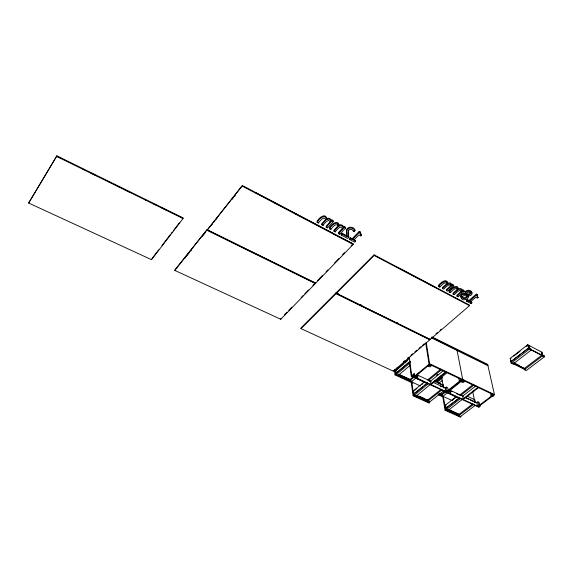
<?xml version="1.0" encoding="UTF-8"?>
<svg xmlns="http://www.w3.org/2000/svg" width="573" height="573" viewBox="0 0 573 573"><rect width="100%" height="100%" fill="white"/><g stroke="black" fill="none" stroke-linecap="round" stroke-linejoin="round"><path stroke-width="0.86" d="M314.505 282.51L207.061 229.673L174.923 269.79L174.837 270.435L280.784 319.276L280.784 318.638M275.978 203.744L275.706 203.179L295.167 213.421M274.954 203.2L275.241 202.935L255.329 192.449L255.601 192.807M346.472 232.187C345.168 226.836 352.732 225.411 354.938 229.637L355.016 230.525L353.899 231.693L352.008 229.608L349.63 229.494L348.413 230.733L348.076 232.595M207.268 229.966L242.408 185.545L353.083 243.804L353.133 244.442L315.623 283.234L207.268 229.966L242.408 185.545M174.837 270.435L207.061 229.673M183.066 218.549L183.159 217.919L56.834 155.799L28.65 203.035L151.508 259.676L183.066 218.549L56.62 156.415L56.834 155.799M470.454 292.38L469.975 293.383A1.762 1.21 -11.3 0 1 468.542 293.956L466.143 293.734M467.016 295.424C466.794 297.523 463.679 298.633 462.196 297.079M151.508 259.676L151.623 259.039M471.715 293.297L471.844 292.846A3.531 2.421 -11.2 0 0 471.429 291.514C469.273 288.785 463.335 290.74 465.319 294.522C459.947 293.097 459.546 300.868 465.018 299.672C466.751 299.529 469.158 297.896 468.105 295.94C469.638 296.033 471.651 295.446 472.045 293.741A3.538 2.421 -11.2 0 0 471.629 292.409C469.824 290.06 464.295 291.113 465.319 294.522M346.522 231.141C347.367 226.922 353.161 227.28 355.016 230.525M348.069 230.647L348.341 229.845M467.862 297.079L467.912 295.045M359.959 232.638L360.324 231.986L359.242 231.406L352.202 238.74L352.28 239.636L350.447 238.669L350.375 237.774L352.202 238.74M360.324 231.986L360.102 234.085L361.434 235.159L360.718 235.897L358.841 234.901L353.613 240.338L355.475 241.326L354.68 242.143L349.659 239.493L349.587 238.597L350.375 237.774M28.65 203.035L56.62 156.415M476.822 295.195L477.237 294.629L476.306 294.135L468.936 300.51L469.129 301.405L476.514 295.031L476.306 294.135M477.237 294.629L477.023 296.578L478.133 297.502L477.381 298.153L475.762 297.287L470.283 302.014L471.894 302.866L471.063 303.583L466.716 301.291L466.522 300.388L467.353 299.672L468.936 300.51M152.167 258.33L158.692 249.821M161.951 245.566L170.109 234.93M171.198 233.512L172.287 232.101M173.368 230.683L179.349 222.883M184.513 258.616L189.505 252.392M190.616 251.003L191.726 249.62M202.269 236.477L205.592 232.323M210.864 225.748L212.533 223.663M213.65 222.274L214.76 220.884M215.878 219.502L216.988 218.112M232.015 199.368L233.125 197.979M234.242 196.589L235.353 195.2M330.521 222.446C328.966 217.489 324.254 223.577 323.022 225.433L321.675 224.723L325.987 220.061C324.447 215.033 319.684 221.114 318.466 223.026L317.113 222.31C318.387 219.373 325.378 213.013 326.854 219.48C328.565 218.492 331.115 219.502 331.344 221.55L331.989 220.849L331.939 219.96L333.285 220.684L333.336 221.572L327.555 227.825L326.216 227.116L326.173 226.228L330.471 221.558L330.521 222.446L326.216 227.116M331.344 221.55L331.294 220.662L331.939 219.96M342.747 228.949C341.221 224.036 336.516 230.117 335.269 231.893L333.937 231.191L338.271 226.593C336.766 221.622 332.011 227.689 330.771 229.522L329.439 228.82C330.721 225.998 337.719 219.609 339.144 226.027C340.828 225.053 343.37 226.027 343.578 228.068L344.223 227.374L344.158 226.485L345.483 227.195L345.548 228.083L339.732 234.257L338.414 233.555L338.356 232.667L342.683 228.061L342.747 228.949L338.414 233.555M343.578 228.068L343.506 227.173L344.158 226.485M342.145 233.261L342.21 234.156L347.331 236.864L347.259 235.969L342.145 233.261L341.257 234.199L341.322 235.095L347.747 238.483L348.828 237.344L348.126 233.161M341.322 235.095L342.21 234.156M349.659 239.493L350.447 238.669M352.28 239.636L359.328 232.301L359.242 231.406M284.487 314.806L286.951 312.256M288.799 310.344L291.886 307.149M301.133 297.58L302.981 295.668M304.829 293.748L308.525 289.924M312.844 285.454L315.308 282.904L315.329 283.542L280.784 319.276M317.449 280.691L322.363 275.599M326.044 271.788L327.892 269.876M334.646 262.885L338.951 258.43M342.633 254.613L344.48 252.707M351.235 245.71L353.083 243.804M335.914 293.032L300.997 327.964L301.004 328.601L393.307 371.161L429.807 339.796L429.7 339.159L335.914 293.032L335.95 293.677L301.004 328.601M336.208 292.739L374.076 254.856L469.387 305.029L469.523 305.667L430.115 339.524L336.251 293.376L336.208 292.739L338.614 293.92M336.251 293.376L374.169 255.4M452.376 284.265L453.53 284.888L453.716 285.784L447.628 291.213L446.474 290.597L451.008 286.543C449.769 282.059 445.056 287.975 443.717 289.143L442.557 288.534L447.09 284.487C445.88 279.946 441.117 285.863 439.785 287.073L438.617 286.457C439.806 284.122 446.99 278.406 447.971 283.986L450.836 284L451.875 285.769L452.555 285.161L452.376 284.265L451.696 284.874L451.875 285.769M450.306 284.394L450.829 285.648L446.295 289.702L446.474 290.597M462.912 289.895L464.058 290.504L464.252 291.399L458.142 296.764L457.003 296.155L461.552 292.158C460.348 287.71 455.628 293.612 454.282 294.723L453.136 294.121L457.691 290.124C456.502 285.626 451.739 291.521 450.407 292.674L449.253 292.065C450.45 289.816 457.619 284.101 458.565 289.63L461.408 289.644L462.425 291.392L463.106 290.79L462.912 289.895L462.232 290.497L462.425 291.392M465.154 293.598C462.819 292.824 458.901 295.697 461.423 297.888M466.716 301.291L467.547 300.567L467.353 299.672M403.363 361.807L404.71 360.646M407.417 358.326L408.764 357.158M410.791 355.418L412.818 353.677M414.845 351.937L416.872 350.189M418.899 348.448L420.919 346.708M422.272 345.548L424.299 343.8M436.017 333.722L437.357 332.576M440.021 330.277L441.36 329.131M396.265 373.496L395.864 370.115L409.38 358.519M396.602 370.022L403.363 364.22M404.717 363.06L407.417 360.739M410.175 365.295L398.12 375.544L396.215 374.67L396.043 373.245L410.067 361.255M410.268 361.355L396.043 373.245M412.882 383.151L395.048 374.9L395.549 374.47L394.919 369.241M409.939 362.265L409.423 362.702L411.264 376.139L427.752 383.774L428.282 383.344M396.215 374.67L410.261 362.688M411.264 376.139L414.272 373.567L414.766 377.091L414.415 377.385L478.964 407.281L479.322 407.009L411.751 375.687L409.208 357.194M412.374 375.974L414.48 374.212M413.083 376.898L409.781 379.655L409.659 380.852L411.536 381.711L416.249 377.793M426.24 342.561L429.614 363.705L414.644 376.203L415.275 376.497M416.034 375.408L414.924 376.339L415.045 377.22L416.163 376.289L416.034 375.408L416.385 375.573M409.659 380.852L413.699 377.478M417.101 374.563L419.121 372.873M421.141 371.189L422.48 370.065M415.962 375.924L428.325 365.603M428.346 366.126L429.492 365.173L429.349 364.285L428.21 365.237L428.346 366.126L430.036 366.928L431.183 365.975L429.492 365.173M410.676 380.916L411.049 380.873M411.221 382.327L411.722 381.905L395.549 374.47M420.518 386.016L411.801 382.005L411.299 382.42L413.119 395.814L429.184 403.07L429.7 402.661L429.442 400.993M416.729 377.994L417.839 377.07L417.459 374.434M414.007 394.231L413.534 390.757L424.6 381.668M414.938 390.127L416.922 388.501M421.542 384.698L422.867 383.616M427.608 379.942L440.888 369.048M428.203 380.601L441.719 369.521M430.273 384.598L415.883 396.308L413.985 395.456L413.785 393.988L427.458 382.807M436.583 375.308L437.937 374.205M422.874 386.811L413.785 393.988M424.242 385.693L426.291 384.017M430.122 381.489L443.645 370.445M413.119 395.814L413.627 395.399L411.801 382.005M413.985 395.456L428.368 383.717M446.095 372.257L431.576 384.06L430.96 383.774L445.472 371.963M440.859 376.275L441.224 376.232M435.573 381.983L440.981 377.586M447.076 372.737L441.726 377.077L440.494 376.497M435.767 382.076L441.181 377.679M441.762 377.929L442.284 377.507M437.156 382.306L441.898 378.459M438.324 383.709L442.392 380.422M446.625 282.632L446.919 283.592L442.385 287.632L442.557 288.534M440.981 389.454L427.458 400.276L427.351 401.494L429.22 402.339L444.369 390.263M427.351 401.494L441.804 389.941M446.338 387.083L445.221 387.971L445.823 391.481L446.947 390.593L446.338 387.083L447.613 387.677L448.408 390.457L448.566 391.338L447.441 392.233L447.284 391.352M428.346 401.53L428.89 401.351M444.576 390.901L444.046 391.316L459.875 398.65L460.406 398.235M444.863 391.423L441.368 394.203L441.274 395.384L443.079 396.215L447.169 392.978M460.728 380.68L460.893 381.561L459.274 380.794L460.427 379.878L460.09 378.123M441.274 395.384L446.038 391.603M447.642 390.643L460.155 380.708M457.225 288.283L457.505 289.229L452.957 293.218L453.136 294.121M448.945 390.707L447.821 391.603L447.979 392.484L449.103 391.588L448.945 390.707L449.282 390.865M461.265 380.938L462.418 380.021L462.59 380.902L464.209 381.675L463.056 382.585L461.437 381.819L461.265 380.938L461.602 381.102M448.852 391.209L462.762 380.185M461.437 381.819L462.59 380.902M443.33 396.495L442.822 396.896L445.063 410.232L460.506 417.201L461.021 416.807L445.579 409.838L443.33 396.495L452.154 400.556M449.59 393.228L450.715 392.34L450.249 389.704M446.568 409.767L446.038 409.53L445.307 405.204L456.502 396.459M452.341 400.198L456.545 396.917M459.868 394.883L473.176 384.497M460.441 395.599L474.107 384.949M462.998 398.901L447.749 410.712L445.93 409.888L445.679 408.427L458.815 398.206M511.302 362.745L510.206 358.376L527.676 344.781L542.015 352.245L543.075 355.883M459.016 398.299L445.679 408.427M527.475 345.197L528.077 344.989L528.85 347.79M513.766 356.112L520.026 351.242M526.286 346.379L527.676 345.297M462.282 396.452L475.955 385.83M445.063 410.232L445.579 409.838M445.93 409.888L460.477 398.593M446.775 409.437L446.431 409.709L446.353 409.258M447.914 409.953L447.749 410.712M529.889 348.9L529.76 348.441L530.927 349.05L531.214 350.067L513.107 364.02L511.245 363.081L510.872 361.606L528.936 347.618L529.38 348.671L542.316 355.367M462.712 396.122L463.213 398.744L477.882 387.384M511.768 361.169L520.8 354.178M522.189 353.104L529.137 347.725M472.825 391.739L474.229 390.643M511.388 362.387L511.123 360.417M478.476 387.663L463.801 399.016L463.213 398.744M511.245 363.081L529.345 349.1L531.214 350.067M474.38 399.56L474.215 399.918M472.517 404.065L458.844 414.487L458.765 415.69L460.563 416.499L475.182 405.405M542.022 353.691L541.621 352.295L541.227 352.345M458.765 415.69L474.072 404.037M480.195 406.028L479.157 402.389L477.932 401.816L476.8 402.676L477.51 406.171L478.648 405.312L480.195 406.028L479.064 406.887M542.216 354.902L524.381 368.432L524.359 369.671L526.186 370.595L544.35 356.872L543.92 355.396L543.992 356.205L542.216 354.902L542.509 355.919L544.35 356.872M524.359 369.671L542.509 355.919M491.097 395.893L492.264 395.012L493.826 395.75L492.658 396.631L491.097 395.893L490.481 393.092M479.264 405.333L493.303 394.718M479.845 405.605L492.479 396.058M431.935 336.881L487.652 364.399L494.435 394.575L493.883 394.998L429.07 364.156L425.71 343.012M326.854 219.48L326.811 218.592C328.515 217.604 331.065 218.614 331.294 220.662M339.144 226.027L339.087 225.132C340.763 224.165 343.306 225.139 343.506 227.173M447.971 283.986L447.792 283.091L450.013 282.854L451.116 283.427L451.696 284.874M458.565 289.63L458.379 288.735L460.585 288.498L461.673 289.071L462.232 290.497M419.286 396.187L424.02 398.335M425.603 399.052L427.967 400.119M449.647 409.939L459.281 414.3M416.191 395.177L428.031 400.541M448.107 409.623L459.353 414.716M416.807 395.671L427.637 400.577M448.086 409.831L459.181 414.845M416.249 395.635L428.103 400.993M448.186 410.075L459.439 415.167M428.432 401.465L428.933 401.687M446.03 409.416L446.517 409.638M415.64 395.785L428.747 401.709M446.754 409.853L459.388 415.561M413.627 395.399L429.7 402.661M446.038 405.118L445.307 405.204M413.534 390.757L413.942 390.944M438.087 394.661L442.75 396.803L443.251 396.401L438.589 394.26M399.188 374.398L410.304 379.519M398.443 374.441L410.361 379.928M439.455 393.322L441.876 394.439M399.073 374.95L410.01 379.985M439.971 393.773L441.711 394.575M398.493 374.878L409.623 379.999M439.527 393.766L441.955 394.876M410.762 380.852L411.264 381.081M397.891 375.036L411.077 381.102M438.732 393.823L441.117 394.919M395.864 370.115L396.272 370.301M428.332 380.565L430.731 381.682M440.336 386.152L441.941 386.897M449.97 390.636L452.398 391.76M456.437 393.637L459.668 395.141M466.128 398.149L468.549 399.281M470.168 400.026L475.819 402.661M416.163 376.289L417.839 377.07M446.947 390.593L448.566 391.338M449.103 391.588L450.715 392.34M397.017 367.737L398.622 368.482M448.158 391.76L447.556 391.474L462.698 379.462L456.975 349.874M412.61 375.559L413.369 375.909M412.46 375.902L414.408 376.805M434.535 380.959L443.387 385.092L443.839 387.699M467.346 396.28L474.759 399.739L475.289 402.332M437.306 382.7L442.048 384.913M442.643 385.185L442.993 384.906L443.43 387.506M417.473 375.057L431.161 381.432M433.489 382.513L445.493 388.1M450.328 390.356L463.306 396.394M465.677 397.497L476.987 402.762M440.608 376.662L442.206 377.414L441.683 377.829L440.093 377.084M440.945 376.203L441.439 376.44M440.716 376.21L441.253 376.461M460.427 379.878L462.053 380.651L461.881 379.77M429.614 363.705L494.435 394.575M360.259 304.571L361.864 305.359M396.337 322.32L397.941 323.108M57.15 156.472L60.358 158.048M82.841 169.099L84.446 169.887M90.871 173.046L96.493 175.804M108.533 181.727L110.138 182.515M116.563 185.673L120.581 187.643M124.592 189.62L130.214 192.378M144.668 199.483L146.273 200.271M152.697 203.429L156.708 205.406M160.727 207.376L166.349 210.141M180.796 217.239L182.407 218.034M206.996 230.31L315.329 283.542M335.95 293.677L429.807 339.796M432.042 337.54L487.809 365.087M431.397 337.798L487.938 365.681M513.995 362.838L519.417 365.567M513.329 362.867L524.947 368.718M511.281 361.971L511.13 360.668M513.909 363.411L524.753 368.862M513.444 363.325L525.069 369.17M524.209 369.112L525.355 369.685M511.847 363.017L525.119 369.692M510.987 358.275L510.206 358.376M542.502 355.461L541.621 352.295M530.512 349.609L542.18 355.654M528.249 345.598L529.796 346.4M314.641 223.671L295.618 213.657L295.897 214.016M398.335 267.813L435.229 287.231M315.358 224.258L315.086 223.907L333.679 233.691L333.443 233.977M242.365 186.175L353.133 244.442M469.523 305.667L374.148 255.494L374.076 254.856M353.534 239.442L355.396 240.431L355.475 241.326M470.082 301.119L471.694 301.971L471.894 302.866M467.547 300.567L469.129 301.405M331.989 220.849L333.336 221.572M344.223 227.374L345.548 228.083M452.555 285.161L453.716 285.784M463.106 290.79L464.252 291.399M359.328 232.301L360.403 232.874M476.514 295.031L477.445 295.525M477.187 296.134L478.133 297.502M337.454 224.222L337.769 224.616M359.93 232.925L361.348 234.264L361.434 235.159M528.936 347.618L529.345 349.1M529.158 348.907L529.287 349.365M527.676 344.781L528.678 348.427M512.964 363.454L513.107 364.02M347.331 236.864L346.407 231.291M493.625 394.869L493.826 395.75M491.956 393.608L492.264 395.012M470.87 302.687L471.063 303.583M348.828 237.344L348.004 231.707M326.811 218.592C325.335 212.125 318.352 218.485 317.077 221.422L317.113 222.31M461.552 292.158L461.365 291.263L456.817 295.26L457.003 296.155M457.505 289.229L457.691 290.124M457.956 295.861L458.142 296.764M477.932 401.816L478.648 405.312M339.087 225.132C337.662 218.721 330.671 225.103 329.389 227.925L329.439 228.82M472.618 391.216L474.917 402.375M450.829 285.648L451.008 286.543M450.228 291.779L450.407 292.674M449.253 292.065L449.074 291.17C450.271 288.921 457.433 283.205 458.379 288.735M446.919 283.592L447.09 284.487M463.872 379.92L464.209 381.675M458.772 378.159L459.274 380.794M439.62 286.178L439.785 287.073M438.617 286.457L438.452 285.555C439.634 283.227 446.818 277.511 447.792 283.091M346.515 232.394L346.88 234.336M441.547 376.561L443.488 387.971M445.823 406.028L446.138 407.976M430.015 338.887L430.115 339.524M430.545 381.145L430.96 383.774M413.921 373.861L414.415 377.385M415.805 395.75L415.883 396.308M398.056 375.007L398.12 375.544M394.432 369.664L395.048 374.9M393.228 370.523L393.307 371.161M360.632 235.009L360.718 235.897M353.899 231.693L353.742 230.761L353.82 231.657M352.08 243.776L352.302 243.489L334.131 234.128M339.674 233.361L339.732 234.257M338.271 226.593L338.213 225.705L333.88 230.303L333.937 231.191M335.212 231.005L335.269 231.893M330.721 228.634L330.771 229.522M327.512 226.937L327.555 227.825M325.987 220.061L325.937 219.173L321.639 223.828L321.675 224.723M322.986 224.544L323.022 225.433M318.43 222.138L318.466 223.026M315.601 282.596L315.623 283.234M470.655 293.276L470.175 294.278A1.762 1.21 -11.3 0 1 468.743 294.851L466.336 294.629C465.878 292.531 469.058 291.27 470.419 292.803L470.655 293.276M467.21 296.327C466.988 298.418 463.872 299.529 462.382 297.981L462.296 296.821L463.836 295.618L467.11 295.797L467.21 296.327"/></g></svg>
